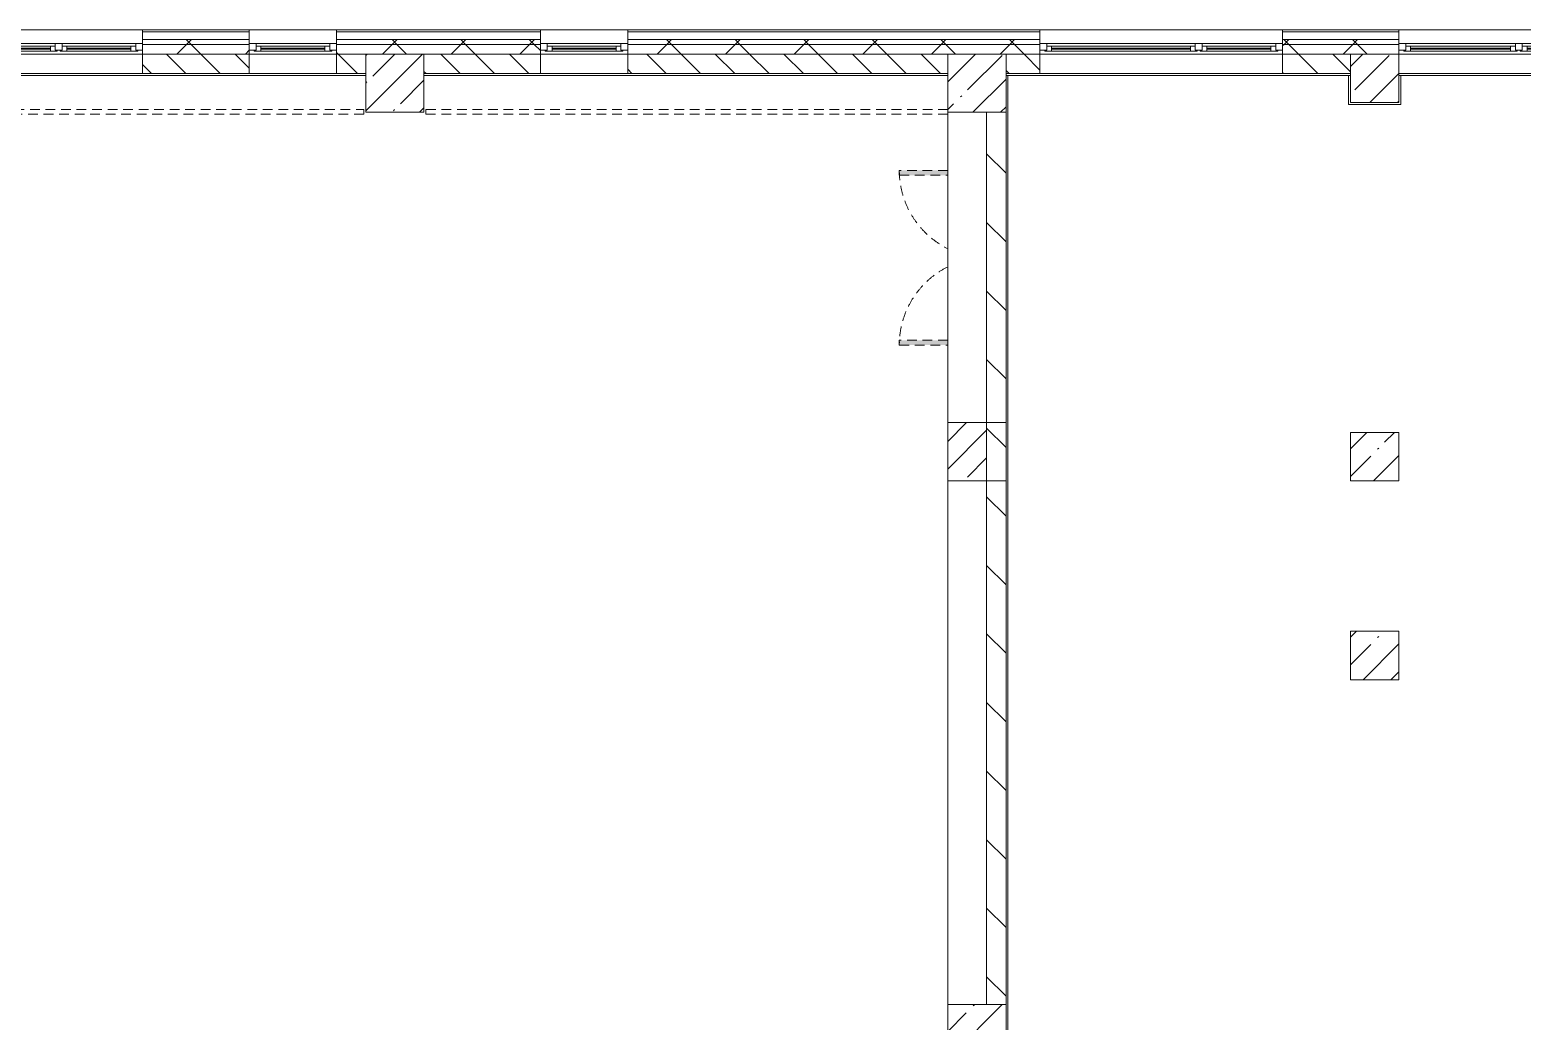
# Model space of a CAD drawing. Header units: millimetres. Extents: x 957 to 217451, y -8553 to 29000.
# Drawn here: x 147139 to 162521, y 17129 to 27350 of the extents above; entities that cross this region are included whole.
import ezdxf

# ---------------------------------------------------------------- set-up
doc = ezdxf.new("R2010")
doc.units = ezdxf.units.MM
doc.linetypes.add('200_ШТРИХ__ш1_п0_6_', pattern=[160, 100, -60])
for name, color, linetype, lineweight in [('A-DETL-MBND-1', 7, '200_ШТРИХ__ш1_п0_6_', 9), ('A-GLAZ-2', 7, 'Continuous', 5), ('A-WALL', 7, 'Continuous', 9), ('A-WALL-2', 7, 'Continuous', 5), ('I-WALL-2', 7, 'Continuous', 5), ('S-COLS-2', 7, 'Continuous', 5)]:
    doc.layers.add(name, color=color, linetype=linetype, lineweight=lineweight)
doc.layers.add('A-FLOR-2', color=7, linetype='Continuous', lineweight=5, true_color=0xaaaaaa)
pattern_1 = [(45, (90440.88, 0), (-285.1231, 285.1231), []), (45, (90726, 0), (-285.1231, 285.1231), [504.031, -100.806, 16.764, -84.042])]
pattern_2 = [(45, (90440.9, 0), (-353.5534, 353.5534), []), (135, (90440.9, 0), (-353.5534, -353.5534), [])]

# ---------------------------------------------------------------- blocks, each defined once
blk = doc.blocks.new('BSC_Колонна _Прямоугольная - 600х600-V176-3_2_1_птичка')
at = {"layer": 'S-COLS-2'}
h = blk.add_hatch(dxfattribs=at)
h.set_pattern_fill('FP_56', color=256, style=0, pattern_type=2)
h.set_pattern_definition([(45, (-66460, -17000), (-285.1231, 285.1231), []), (45, (-66174.88, -17000), (-285.1231, 285.1231), [504.031, -100.806, 16.764, -84.042])])
h.paths.add_polyline_path([(100, -300), (300, -300), (300, 300), (-300, 300), (-300, -300)])
for p, q in [((300, 300), (-300, 300)), ((-300, 300), (-300, -300)), ((300, -300), (300, 300)), ((-300, -300), (300, -300))]:
    blk.add_line(p, q, dxfattribs=at)
blk = doc.blocks.new('BSC_Колонна _Прямоугольная - 500х500-V193-3_2_1_птичка')
at = {"layer": 'S-COLS-2'}
h = blk.add_hatch(dxfattribs=at)
h.set_pattern_fill('FP_73', color=256, style=0, pattern_type=2)
h.set_pattern_definition([(45, (-70560, -22950), (-285.1231, 285.1231), []), (45, (-70274.88, -22950), (-285.1231, 285.1231), [504.031, -100.806, 16.764, -84.042])])
h.paths.add_polyline_path([(250, -250), (250, 250), (-250, 250), (-250, -250), (-149, -250)])
for p, q in [((250, 250), (-250, 250)), ((-250, 250), (-250, -250)), ((250, -250), (250, 250)), ((-250, -250), (250, -250))]:
    blk.add_line(p, q, dxfattribs=at)
blk = doc.blocks.new('120_Окно_СКБ_2Ст - 120_Окно_СКБ_2Ст 3100х2500 _мал_створка слева_ 2-19089248-3_2_1_птичка')
at = {"layer": 'A-GLAZ-2'}
for p, q in [((-1550, -75), (-1550, -5)), ((-1550, -5), (-1480, -5)), ((1550, -5), (-1550, -5)), ((-1480, -75), (-1550, -75)), ((-1550, -75), (-1500, -75)), ((-1480, -75), (-1500, -75)), ((-1500, -75), (-1500, -85)), ((-1500, -85), (670, -85)), ((670, -85), (-1500, -85)), ((-1480, -5), (-1480, -75)), ((650, -35), (-1480, -35)), ((-1480, -35), (-1480, -75)), ((-1430, -85), (-1430, -35)), ((-1430, -55), (600, -55)), ((600, -65), (-1430, -65)), ((600, -85), (600, -35)), ((650, -75), (650, -5)), ((650, -5), (720, -5)), ((650, -75), (650, -35)), ((720, -75), (650, -75)), ((670, -75), (650, -75)), ((670, -75), (700, -75)), ((670, -85), (670, -75)), ((720, -75), (700, -75)), ((700, -75), (700, -85)), ((700, -85), (1500, -85)), ((1500, -85), (700, -85)), ((720, -5), (720, -75)), ((1480, -35), (720, -35)), ((720, -35), (720, -75)), ((770, -85), (770, -35)), ((770, -55), (1430, -55)), ((1430, -65), (770, -65)), ((1430, -85), (1430, -35)), ((1480, -75), (1480, -5)), ((1480, -5), (1550, -5)), ((1480, -75), (1480, -35)), ((1550, -75), (1480, -75)), ((1500, -75), (1480, -75)), ((1500, -75), (1550, -75)), ((1500, -85), (1500, -75)), ((1550, -5), (1550, -75))]:
    blk.add_line(p, q, dxfattribs=at)
blk = doc.blocks.new('110_Дверь_СКБ_2Ст - Д-10 1800x2100h_Актовый зал EI30-32403870-3_2_1_птичка')
at = {"layer": 'A-DETL-MBND-1'}
for points in [[(-887.5, 500), (-837.5, 500), (-837.5, 1000), (-887.5, 1000)], [(862.5, 520), (862.5, 500), (912.5, 500), (912.5, 1000), (862.5, 1000)]]:
    blk.add_hatch(color=256, dxfattribs=at).paths.add_polyline_path(points)
for p, q in [((-887.5, 1000), (-887.5, 500)), ((-837.5, 1000), (-887.5, 1000)), ((-837.5, 500), (-837.5, 1000)), ((912.5, 1000), (862.5, 1000)), ((862.5, 1000), (862.5, 500)), ((912.5, 500), (912.5, 1000))]:
    blk.add_line(p, q, dxfattribs=at)
for centre, start, end in [((-887.5, 100), 26.74452, 90), ((912.5, 100), 90, 153.25548)]:
    blk.add_arc(centre, 900, start, end, dxfattribs=at)
blk = doc.blocks.new('BSC_Колонна _Прямоугольная - 500х500-V245-3_2_1_птичка')
at = {"layer": 'S-COLS-2'}
h = blk.add_hatch(dxfattribs=at)
h.set_pattern_fill('FP_93', color=256, style=0, pattern_type=2)
h.set_pattern_definition([(45, (-70560, -20900), (-285.1231, 285.1231), []), (45, (-70274.88, -20900), (-285.1231, 285.1231), [504.031, -100.806, 16.764, -84.042])])
h.paths.add_polyline_path([(250, -250), (250, 250), (-250, 250), (-250, -250)])
for p, q in [((250, 250), (-250, 250)), ((-250, 250), (-250, -250)), ((250, -250), (250, 250)), ((-250, -250), (250, -250))]:
    blk.add_line(p, q, dxfattribs=at)
blk = doc.blocks.new('120_Окно_СКБ_1Ст - 120_Окно_СКБ_1Ст 900х2500_h_-19906774-3_2_1_птичка')
at = {"layer": 'A-GLAZ-2'}
for p, q in [((-450, -75), (-450, -5)), ((-450, -5), (-380, -5)), ((450, -5), (-450, -5)), ((-380, -75), (-450, -75)), ((-450, -75), (-400, -75)), ((-380, -75), (-400, -75)), ((-400, -75), (-400, -85)), ((-400, -85), (400, -85)), ((400, -85), (-400, -85)), ((-380, -5), (-380, -75)), ((380, -35), (-380, -35)), ((-380, -35), (-380, -75)), ((-330, -85), (-330, -35)), ((-330, -55), (330, -55)), ((330, -65), (-330, -65)), ((330, -85), (330, -35)), ((380, -75), (380, -5)), ((380, -5), (450, -5)), ((380, -75), (380, -35)), ((450, -75), (380, -75)), ((400, -75), (380, -75)), ((400, -75), (450, -75)), ((400, -85), (400, -75)), ((450, -5), (450, -75))]:
    blk.add_line(p, q, dxfattribs=at)
blk = doc.blocks.new('120_Окно_СКБ_2Ст - 120_Окно_СКБ_2Ст 2500х2500 _мал створка справа_-23206729-3_2_1_птичка')
at = {"layer": 'A-GLAZ-2'}
for p, q in [((-1250, -75), (-1250, -5)), ((-1250, -5), (-1180, -5)), ((1250, -5), (-1250, -5)), ((-1180, -75), (-1250, -75)), ((-1250, -75), (-1200, -75)), ((-1180, -75), (-1200, -75)), ((-1200, -75), (-1200, -85)), ((-1200, -85), (370, -85)), ((370, -85), (-1200, -85)), ((-1180, -5), (-1180, -75)), ((350, -35), (-1180, -35)), ((-1180, -35), (-1180, -75)), ((-1130, -85), (-1130, -35)), ((-1130, -55), (300, -55)), ((300, -65), (-1130, -65)), ((300, -85), (300, -35)), ((350, -75), (350, -5)), ((350, -5), (420, -5)), ((350, -75), (350, -35)), ((420, -75), (350, -75)), ((370, -75), (350, -75)), ((370, -75), (400, -75)), ((370, -85), (370, -75)), ((420, -75), (400, -75)), ((400, -75), (400, -85)), ((400, -85), (1200, -85)), ((1200, -85), (400, -85)), ((420, -5), (420, -75)), ((1180, -35), (420, -35)), ((420, -35), (420, -75)), ((470, -85), (470, -35)), ((470, -55), (1130, -55)), ((1130, -65), (470, -65)), ((1130, -85), (1130, -35)), ((1180, -75), (1180, -5)), ((1180, -5), (1250, -5)), ((1180, -75), (1180, -35)), ((1250, -75), (1180, -75)), ((1200, -75), (1180, -75)), ((1200, -75), (1250, -75)), ((1200, -85), (1200, -75)), ((1250, -5), (1250, -75))]:
    blk.add_line(p, q, dxfattribs=at)
blk = doc.blocks.new('120_Окно_СКБ_2Ст - 120_Окно_СКБ_2Ст 2100х2400 _мал створка справа_-19092174-3_2_1_птичка')
at = {"layer": 'A-GLAZ-2'}
for p, q in [((-1050, -75), (-1050, -5)), ((-1050, -5), (-980, -5)), ((1050, -5), (-1050, -5)), ((-980, -75), (-1050, -75)), ((-1050, -75), (-1000, -75)), ((-980, -75), (-1000, -75)), ((-1000, -75), (-1000, -85)), ((-1000, -85), (170, -85)), ((170, -85), (-1000, -85)), ((-980, -5), (-980, -75)), ((150, -35), (-980, -35)), ((-980, -35), (-980, -75)), ((-930, -85), (-930, -35)), ((-930, -55), (100, -55)), ((100, -65), (-930, -65)), ((100, -85), (100, -35)), ((150, -75), (150, -5)), ((150, -5), (220, -5)), ((150, -75), (150, -35)), ((220, -75), (150, -75)), ((170, -75), (150, -75)), ((170, -75), (200, -75)), ((170, -85), (170, -75)), ((220, -75), (200, -75)), ((200, -75), (200, -85)), ((200, -85), (1000, -85)), ((1000, -85), (200, -85)), ((220, -5), (220, -75)), ((980, -35), (220, -35)), ((220, -35), (220, -75)), ((270, -85), (270, -35)), ((270, -55), (930, -55)), ((930, -65), (270, -65)), ((930, -85), (930, -35)), ((980, -75), (980, -5)), ((980, -5), (1050, -5)), ((980, -75), (980, -35)), ((1050, -75), (980, -75)), ((1000, -75), (980, -75)), ((1000, -75), (1050, -75)), ((1000, -85), (1000, -75)), ((1050, -5), (1050, -75))]:
    blk.add_line(p, q, dxfattribs=at)

msp = doc.modelspace()

# ---------------------------------------------------------------- hatches: boundary and pattern name
at = {"layer": 'A-WALL-2'}
h = msp.add_hatch(dxfattribs=at)
h.set_pattern_fill('FP_60', color=256, style=0, pattern_type=2)
h.set_pattern_definition(pattern_2)
h.paths.add_polyline_path([(183650.9, 27200), (183650.9, 27250), (170790.9, 27250), (170790.9, 27200), (183600.9, 27200)])
h.paths.add_polyline_path([(167690.9, 27200), (167690.9, 27250), (166790.9, 27250), (166790.9, 27200), (167190.9, 27200)])
h.paths.add_polyline_path([(156600.9, 27200), (157550.9, 27200), (157550.9, 27250), (153300.9, 27250), (153300.9, 27200), (154767.4, 27200)])
h.paths.add_polyline_path([(164690.9, 27200), (164690.9, 27250), (163350.9, 27250), (163350.9, 27200), (164501.9, 27200)])
h.paths.add_polyline_path([(160750.9, 27200), (161250.9, 27200), (161250.9, 27250), (160050.9, 27250), (160050.9, 27200), (160360.6, 27200)])
h.paths.add_polyline_path([(151038.6, 27200), (152400.9, 27200), (152400.9, 27250), (150300.9, 27250), (150300.9, 27200)])
h.paths.add_polyline_path([(149400.9, 27200), (149400.9, 27250), (148300.9, 27250), (148300.9, 27200), (149174.2, 27200)])
h.paths.add_polyline_path([(144513.2, 27200), (145200.9, 27200), (145200.9, 27250), (143700.9, 27250), (143700.9, 27200)])
h.paths.add_polyline_path([(140784.3, 27200), (141200.9, 27200), (141200.9, 27250), (140101.2, 27250), (140101.2, 27200)])
h.paths.add_polyline_path([(139201.2, 27200), (139201.2, 27250), (138100.9, 27250), (138100.9, 27200), (138919.9, 27200)])
h.paths.add_polyline_path([(135000.9, 27200), (135000.9, 27250), (132500.9, 27250), (132500.9, 27200), (134258.9, 27200)])
h = msp.add_hatch(dxfattribs=at)
h.set_pattern_fill('FP_60', color=256, style=0, pattern_type=2)
h.set_pattern_definition(pattern_2)
h.paths.add_polyline_path([(183600.9, 27100), (183600.9, 27200), (170790.9, 27200), (170790.9, 27100), (183500.9, 27100)])
h.paths.add_polyline_path([(138600.9, 27100), (139201.2, 27100.1), (139201.2, 27200), (138100.9, 27200), (138100.9, 27100)])
h.paths.add_polyline_path([(134258.9, 27100), (135000.9, 27100), (135000.9, 27200), (132600.9, 27200), (132600.9, 27100), (133200.9, 27100)])
h.paths.add_polyline_path([(140101.2, 27100), (141200.9, 27100), (141200.9, 27200), (140101.2, 27200), (140101.2, 27136.8)])
h.paths.add_polyline_path([(143700.9, 27100), (145200.9, 27100), (145200.9, 27200), (143700.9, 27200), (143700.9, 27140)])
h.paths.add_polyline_path([(153300.9, 27100), (157550.9, 27100), (157550.9, 27200), (153300.9, 27200)])
h.paths.add_polyline_path([(152400.9, 27100), (152400.9, 27200), (150300.9, 27200), (150300.9, 27100), (151970.8, 27100)])
h.paths.add_polyline_path([(148300.9, 27100), (149400.9, 27100), (149400.9, 27200), (148300.9, 27200), (148300.9, 27140)])
h.paths.add_polyline_path([(167690.9, 27100), (167690.9, 27200), (166790.9, 27200), (166790.9, 27100), (167190.9, 27100)])
h.paths.add_polyline_path([(164501.9, 27100), (164690.9, 27100), (164690.9, 27200), (163350.9, 27200), (163350.9, 27100), (164500.9, 27100)])
h.paths.add_polyline_path([(160050.9, 27100), (161250.9, 27100), (161250.9, 27200), (160050.9, 27200), (160050.9, 27140)])
h = msp.add_hatch(dxfattribs=at)
h.set_pattern_fill('FP_59', color=256, style=0, pattern_type=2)
h.set_pattern_definition([(135, (90440.88, 0), (-176.7767, -176.7767), [])])
h.paths.add_polyline_path([(170790.9, 26900), (171090.9, 26900), (171090.9, 27100), (170790.9, 27100), (170790.9, 26977.8)])
h.paths.add_polyline_path([(174640.9, 26900), (174640.9, 27100), (171590.9, 27100), (171590.9, 26900), (174343.7, 26900)])
h.paths.add_polyline_path([(160360.6, 26900), (160750.9, 26900), (160750.9, 27100), (160050.9, 27100), (160050.9, 26900)])
h.paths.add_polyline_path([(157550.9, 26900), (157550.9, 27100), (157200.9, 27100), (157200.9, 26900), (157220.9, 26900)])
h.paths.add_polyline_path([(154767.4, 26900), (156600.9, 26900), (156600.9, 27100), (153300.9, 27100), (153300.9, 26900)])
h.paths.add_polyline_path([(163980.9, 26900), (163980.9, 27100), (163350.9, 27100), (163350.9, 26900), (163960.9, 26900)])
h.paths.add_polyline_path([(164480.9, 26900), (164690.9, 26900), (164690.9, 27100), (164480.9, 27100)])
h.paths.add_polyline_path([(166790.9, 26900), (167190.9, 26900), (167190.9, 27100), (166790.9, 27100), (166790.9, 26929.7)])
h.paths.add_polyline_path([(149400.9, 26900), (149400.9, 27100), (148300.9, 27100), (148300.9, 26900), (149174.2, 26900)])
h.paths.add_polyline_path([(150600.9, 26900), (150600.9, 27100), (150300.9, 27100), (150300.9, 26900)])
h.paths.add_polyline_path([(144513.2, 26900), (144600.9, 26900), (144600.9, 27100), (143700.9, 27100), (143700.9, 26900)])
h.paths.add_polyline_path([(151200.9, 26900), (152400.9, 26900), (152400.9, 27100), (151200.9, 27100), (151200.9, 27031.6)])
h.paths.add_polyline_path([(133200.9, 26900), (135000.9, 26900), (135000.9, 27100), (133200.9, 27100)])
h.paths.add_polyline_path([(141200.9, 26900), (141200.9, 27100), (140101.2, 27100), (140101.2, 26900), (140802, 26900)])
h.paths.add_polyline_path([(138100.9, 26900), (138600.9, 26902.7), (138600.9, 27100), (138100.9, 27100), (138100.9, 26920.9)])
at = {"layer": 'I-WALL-2'}
h = msp.add_hatch(dxfattribs=at)
h.set_pattern_fill('FP_61', color=256, style=0, pattern_type=2)
h.set_pattern_definition([(135, (90440.9, 0), (-353.5534, -353.5534), [])])
h.paths.add_polyline_path([(157159.8, 12320), (157200.9, 12320), (157200.9, 16700), (157000.9, 16700), (157000.9, 12320)])
h.paths.add_polyline_path([(157030.1, 17300), (157200.9, 17300), (157200.9, 26500), (157000.9, 26500), (157000.9, 17300)])
at = {"layer": 'S-COLS-2'}
h = msp.add_hatch(dxfattribs=at)
h.set_pattern_fill('FP_57', color=256, style=0, pattern_type=2)
h.set_pattern_definition(pattern_1)
h.paths.add_polyline_path([(151038.6, 26500), (151200.9, 26500), (151200.9, 27100), (150600.9, 27100), (150600.9, 26500)])
h = msp.add_hatch(dxfattribs=at)
h.set_pattern_fill('FP_57', color=256, style=0, pattern_type=2)
h.set_pattern_definition(pattern_1)
h.paths.add_polyline_path([(157200.9, 26500), (157200.9, 27100), (156600.9, 27100), (156600.9, 26500), (157157.1, 26500)])
h = msp.add_hatch(dxfattribs=at)
h.set_pattern_fill('FP_57', color=256, style=0, pattern_type=2)
h.set_pattern_definition(pattern_1)
h.paths.add_polyline_path([(161250.9, 26600), (161250.9, 27100), (160750.9, 27100), (160750.9, 26600)])
h = msp.add_hatch(dxfattribs=at)
h.set_pattern_fill('FP_57', color=256, style=0, pattern_type=2)
h.set_pattern_definition(pattern_1)
h.paths.add_polyline_path([(156793.6, 22700), (157000.9, 22700), (157000.9, 23300), (156600.9, 23300), (156600.9, 22700)])

# ---------------------------------------------------------------- linework, layer by layer
at = {"layer": 'A-DETL-MBND-1'}
for p, q in [((145220.9, 26529), (150580.9, 26529)), ((150580.9, 26479), (145220.9, 26479)), ((150580.9, 26479), (150580.9, 26529)), ((151221.9, 26529), (151221.9, 26479)), ((151221.9, 26529), (156600.9, 26529)), ((156600.9, 26479), (151221.9, 26479))]:
    msp.add_line(p, q, dxfattribs=at)
at = {"layer": 'A-FLOR-2'}
for p, q in [((157220.9, 26880), (157220.9, 13620)), ((160730.9, 26580), (160730.9, 26880)), ((161270.9, 26880), (161270.9, 26580)), ((156600.9, 26500), (156600.9, 23300)), ((161270.9, 26580), (160730.9, 26580)), ((156600.9, 22700), (156600.9, 17300))]:
    msp.add_line(p, q, dxfattribs=at)
at = {"layer": 'A-WALL'}
for p, q in [((149400.9, 27330), (148300.9, 27330)), ((149400.9, 27250), (148300.9, 27250)), ((152400.9, 27330), (150300.9, 27330)), ((152400.9, 27250), (150300.9, 27250)), ((157550.9, 27330), (153300.9, 27330)), ((157550.9, 27250), (153300.9, 27250)), ((161250.9, 27330), (160050.9, 27330)), ((161250.9, 27250), (160050.9, 27250)), ((149400.9, 27200), (148300.9, 27200)), ((152400.9, 27200), (150300.9, 27200)), ((157550.9, 27200), (153300.9, 27200)), ((161250.9, 27200), (160050.9, 27200))]:
    msp.add_line(p, q, dxfattribs=at)
at = {"layer": 'A-WALL-2'}
for p, q in [((160050.9, 27350), (132370.9, 27350)), ((148300.9, 27350), (148300.9, 26900)), ((149400.9, 26900), (149400.9, 27350)), ((150300.9, 27350), (150300.9, 26900)), ((152400.9, 26900), (152400.9, 27350)), ((153300.9, 27350), (153300.9, 26900)), ((157550.9, 26900), (157550.9, 27350)), ((160050.9, 27350), (160050.9, 26900)), ((183750.9, 27350), (160050.9, 27350)), ((161250.9, 27100), (161250.9, 27350)), ((160750.9, 27100), (133200.9, 27100)), ((150600.9, 26900), (150600.9, 27100)), ((151200.9, 27100), (151200.9, 26900)), ((156600.9, 26900), (156600.9, 27100)), ((157200.9, 27100), (157200.9, 26900)), ((183250.9, 27100), (160050.9, 27100)), ((160750.9, 26900), (160750.9, 27100)), ((148300.9, 26900), (149400.9, 26900)), ((150300.9, 26900), (150600.9, 26900)), ((151200.9, 26900), (152400.9, 26900)), ((153300.9, 26900), (156600.9, 26900)), ((157200.9, 26900), (157550.9, 26900)), ((160050.9, 26900), (160750.9, 26900))]:
    msp.add_line(p, q, dxfattribs=at)
at = {"layer": 'I-WALL-2'}
for p, q in [((145200.9, 27100), (148300.9, 27100)), ((149400.9, 27100), (150300.9, 27100)), ((152400.9, 27100), (153300.9, 27100)), ((157550.9, 27100), (160050.9, 27100)), ((161250.9, 27100), (163350.9, 27100)), ((148300.9, 26900), (145200.9, 26900)), ((150600.9, 26880), (145200.9, 26880)), ((150300.9, 26900), (149400.9, 26900)), ((156600.9, 26880), (151200.9, 26880)), ((153300.9, 26900), (152400.9, 26900)), ((160750.9, 26880), (157200.9, 26880)), ((160050.9, 26900), (157550.9, 26900)), ((163350.9, 26900), (161250.9, 26900)), ((163980.9, 26880), (161250.9, 26880)), ((157000.9, 26500), (157000.9, 17300)), ((157200.9, 26500), (157000.9, 26500)), ((157200.9, 17300), (157200.9, 26500))]:
    msp.add_line(p, q, dxfattribs=at)
at = {"layer": 'S-COLS-2'}
for p, q in [((151200.9, 27100), (150600.9, 27100)), ((150600.9, 27100), (150600.9, 26900)), ((151200.9, 26900), (151200.9, 27100)), ((157200.9, 27100), (156600.9, 27100)), ((156600.9, 27100), (156600.9, 26900)), ((157200.9, 26900), (157200.9, 27100)), ((161250.9, 27100), (160750.9, 27100)), ((160750.9, 27100), (160750.9, 26900)), ((161250.9, 26600), (161250.9, 27100)), ((150600.9, 26900), (150600.9, 26500)), ((151200.9, 26500), (151200.9, 26900)), ((156600.9, 26900), (156600.9, 26500)), ((157200.9, 26500), (157200.9, 26900)), ((160750.9, 26900), (160750.9, 26600)), ((150600.9, 26500), (151200.9, 26500)), ((156600.9, 26500), (157000.9, 26500)), ((157000.9, 26500), (157200.9, 26500)), ((160750.9, 26600), (161250.9, 26600)), ((157200.9, 23300), (156600.9, 23300)), ((156600.9, 23300), (156600.9, 22700)), ((157200.9, 22700), (157200.9, 23300)), ((156600.9, 22700), (157200.9, 22700))]:
    msp.add_line(p, q, dxfattribs=at)

# ---------------------------------------------------------------- block references
at = {"layer": 'A-DETL-MBND-1', "rotation": 89.9999999999999}
msp.add_blockref('110_Дверь_СКБ_2Ст - Д-10 1800x2100h_Актовый зал EI30-32403870-3_2_1_птичка', (157100.9, 24987.5), dxfattribs=at)
at = {"layer": 'A-GLAZ-2'}
for name, p in [('120_Окно_СКБ_2Ст - 120_Окно_СКБ_2Ст 3100х2500 _мал_створка слева_ 2-19089248-3_2_1_птичка', (146750.9, 27215)), ('120_Окно_СКБ_1Ст - 120_Окно_СКБ_1Ст 900х2500_h_-19906774-3_2_1_птичка', (149850.9, 27215)), ('120_Окно_СКБ_1Ст - 120_Окно_СКБ_1Ст 900х2500_h_-19906774-3_2_1_птичка', (152850.9, 27215)), ('120_Окно_СКБ_2Ст - 120_Окно_СКБ_2Ст 2500х2500 _мал створка справа_-23206729-3_2_1_птичка', (158800.9, 27215)), ('120_Окно_СКБ_2Ст - 120_Окно_СКБ_2Ст 2100х2400 _мал створка справа_-19092174-3_2_1_птичка', (162300.9, 27215))]:
    msp.add_blockref(name, p, dxfattribs=at)
at = {"layer": 'S-COLS-2'}
for name, p in [('BSC_Колонна _Прямоугольная - 500х500-V193-3_2_1_птичка', (161000.9, 22950)), ('BSC_Колонна _Прямоугольная - 500х500-V245-3_2_1_птичка', (161000.9, 20900)), ('BSC_Колонна _Прямоугольная - 600х600-V176-3_2_1_птичка', (156900.9, 17000))]:
    msp.add_blockref(name, p, dxfattribs=at)

doc.saveas('drawing.dxf')
